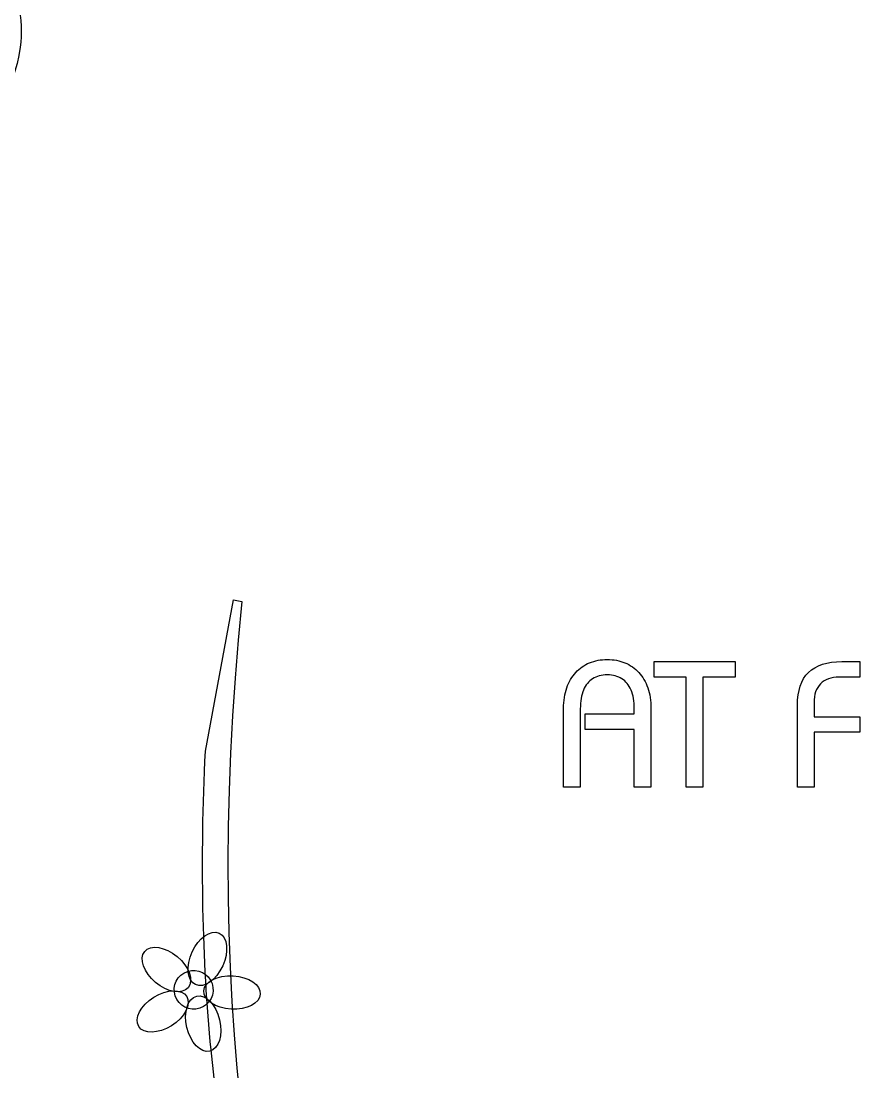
# Model space of a CAD drawing. Header units: millimetres. Extents: x -96 to 58, y -5 to 152.
# Drawn here: x -59.13 to -39.16, y 42 to 66.74 of the extents above; entities that cross this region are included whole.
import ezdxf

# ---------------------------------------------------------------- set-up
doc = ezdxf.new("R2010")
doc.units = ezdxf.units.MM
doc.header["$MEASUREMENT"] = 0
doc.layers.add('Capa 1', color=7, linetype='Continuous')

msp = doc.modelspace()

# ---------------------------------------------------------------- linework, layer by layer
at = {"layer": 'Capa 1', "color": 250, "lineweight": 9}
msp.add_open_spline([(-95.1806, 149.5), (-95.1806, 149.5), (57.2195, 149.5), (57.2195, 149.5), (57.2195, 149.5), (57.2195, 149.5), (57.2195, -2.9001), (57.2195, -2.9001), (57.2195, -2.9001), (57.2195, -2.9001), (-95.1806, -2.9001), (-95.1806, -2.9001), (-95.1806, -2.9001), (-95.1806, -2.9001), (-95.1806, 149.5), (-95.1806, 149.5)], degree=3, knots=[0, 0, 0, 0, 0.2, 0.2, 0.2, 0.2, 0.4, 0.4, 0.4, 0.4, 0.6, 0.6, 0.6, 0.6, 1, 1, 1, 1], dxfattribs=at)
at = {"layer": 'Capa 1', "color": 7}
msp.add_open_spline([(-18.9806, 128.6859), (11.6082, 128.6859), (36.4054, 103.8887), (36.4054, 73.2999), (36.4054, 73.2999), (36.4054, 42.7112), (11.6082, 17.9139), (-18.9806, 17.9139), (-18.9806, 17.9139), (-49.5694, 17.9139), (-74.3666, 42.7111), (-74.3666, 73.2999), (-74.3666, 73.2999), (-74.3666, 103.8888), (-49.5694, 128.6859), (-18.9806, 128.6859)], degree=3, knots=[0, 0, 0, 0, 0.2, 0.2, 0.2, 0.2, 0.4, 0.4, 0.4, 0.4, 0.6, 0.6, 0.6, 0.6, 1, 1, 1, 1], dxfattribs=at)
at = {"layer": 'Capa 1'}
for points, knots in [([(-61.7046, 66.5813), (-62.1055, 66.7589), (-62.5543, 66.9996), (-62.5011, 67.5686), (-62.5011, 67.5686), (-62.4599, 68.0188), (-61.9461, 68.199), (-61.4536, 68.1999), (-61.4536, 68.1999), (-58.4986, 67.4811), (-60.864, 63.1022), (-63.8439, 65.5125), (-63.8439, 65.5125), (-65.6599, 66.7724), (-64.732, 71.1792), (-64.57, 71.5825), (-64.57, 71.5825), (-68.4483, 62.8025), (-59.6854, 61.8484), (-59.1489, 66.1281), (-59.1489, 66.1281), (-59.0713, 66.7472), (-59.1626, 67.5623), (-59.7024, 68.1355), (-59.7024, 68.1355), (-60.3534, 68.8269), (-61.5049, 69.1604), (-62.4358, 68.4025), (-62.4358, 68.4025), (-63.2669, 67.6404), (-62.8388, 66.4461), (-61.7046, 66.5813)], [0, 0, 0, 0, 0.1111111, 0.1111111, 0.1111111, 0.1111111, 0.2222222, 0.2222222, 0.2222222, 0.2222222, 0.3333333, 0.3333333, 0.3333333, 0.3333333, 0.4444444, 0.4444444, 0.4444444, 0.4444444, 0.5555556, 0.5555556, 0.5555556, 0.5555556, 0.6666667, 0.6666667, 0.6666667, 0.6666667, 0.7777778, 0.7777778, 0.7777778, 0.7777778, 1, 1, 1, 1]), ([(-54.7906, 49.5546), (-54.9192, 46.9923), (-54.8633, 44.6012), (-54.6573, 42.5243), (-54.6573, 42.5243), (-53.2346, 28.1755), (-45.7451, 19.5609), (-37.1903, 19.3849), (-37.1903, 19.3849), (-25.3474, 19.1709), (-24.7983, 37.6123), (-37.1961, 36.3227), (-37.1961, 36.3227), (-40.7314, 35.9547), (-43.4194, 32.6859), (-42.9017, 29.0762), (-42.9017, 29.0762), (-42.4011, 26.1719), (-39.6783, 23.9678), (-36.6832, 24.8029), (-36.6832, 24.8029), (-34.62, 25.4416), (-33.1498, 27.6434), (-34.1215, 29.7306), (-34.1215, 29.7306), (-34.7259, 30.9353), (-36.367, 31.7807), (-37.5384, 30.7664), (-37.5384, 30.7664), (-37.9717, 30.366), (-38.2871, 29.338), (-37.5146, 29.1005), (-37.5146, 29.1005), (-37.3687, 29.0634), (-37.2281, 29.0845), (-37.1073, 29.1766), (-37.1073, 29.1766), (-37.7473, 29.1446), (-37.6709, 29.9674), (-37.3841, 30.31), (-37.3841, 30.31), (-36.5146, 31.2768), (-35.0868, 30.5228), (-34.5854, 29.5798), (-34.5854, 29.5798), (-33.6879, 27.7582), (-35.023, 25.5256), (-36.8194, 24.9738), (-36.8194, 24.9738), (-39.548, 24.2215), (-42.2612, 26.4534), (-42.6817, 29.0867), (-42.6817, 29.0867), (-43.1206, 32.4424), (-40.4281, 35.7051), (-37.1675, 36.1326), (-37.1675, 36.1326), (-29.7303, 36.9841), (-26.3893, 28.0696), (-30.5706, 23.0193), (-30.5706, 23.0193), (-32.357, 20.7882), (-35.1621, 19.8248), (-37.9837, 19.9196), (-37.9837, 19.9196), (-48.538, 20.9926), (-55.9555, 33.5926), (-53.9315, 53.0764), (-53.9315, 53.0764), (-53.9315, 53.0764), (-54.1283, 53.1131), (-54.1283, 53.1131), (-54.1283, 53.1131), (-54.1283, 53.1131), (-54.7906, 49.5546), (-54.7906, 49.5546)], [0, 0, 0, 0, 0.05, 0.05, 0.05, 0.05, 0.1, 0.1, 0.1, 0.1, 0.15, 0.15, 0.15, 0.15, 0.2, 0.2, 0.2, 0.2, 0.25, 0.25, 0.25, 0.25, 0.3, 0.3, 0.3, 0.3, 0.35, 0.35, 0.35, 0.35, 0.4, 0.4, 0.4, 0.4, 0.45, 0.45, 0.45, 0.45, 0.5, 0.5, 0.5, 0.5, 0.55, 0.55, 0.55, 0.55, 0.6, 0.6, 0.6, 0.6, 0.65, 0.65, 0.65, 0.65, 0.7, 0.7, 0.7, 0.7, 0.75, 0.75, 0.75, 0.75, 0.8, 0.8, 0.8, 0.8, 0.85, 0.85, 0.85, 0.85, 0.9, 0.9, 0.9, 0.9, 1, 1, 1, 1]), ([(-54.4678, 45.2682), (-54.6664, 45.3591), (-54.9512, 45.1613), (-55.1043, 44.8273), (-55.1043, 44.8273), (-55.2574, 44.4932), (-55.2202, 44.1482), (-55.0219, 44.0574), (-55.0219, 44.0574), (-54.8235, 43.9668), (-54.5385, 44.1639), (-54.3854, 44.4982), (-54.3854, 44.4982), (-54.2325, 44.8329), (-54.2695, 45.1774), (-54.4678, 45.2682)], [0, 0, 0, 0, 0.2, 0.2, 0.2, 0.2, 0.4, 0.4, 0.4, 0.4, 0.6, 0.6, 0.6, 0.6, 1, 1, 1, 1]), ([(-56.2202, 44.8393), (-56.3598, 44.672), (-56.2445, 44.3451), (-55.9626, 44.1096), (-55.9626, 44.1096), (-55.6804, 43.8737), (-55.3381, 43.8185), (-55.1981, 43.9856), (-55.1981, 43.9856), (-55.0582, 44.1536), (-55.1733, 44.4802), (-55.4557, 44.7162), (-55.4557, 44.7162), (-55.7376, 44.9517), (-56.08, 45.0067), (-56.2202, 44.8393)], [0, 0, 0, 0, 0.2, 0.2, 0.2, 0.2, 0.4, 0.4, 0.4, 0.4, 0.6, 0.6, 0.6, 0.6, 1, 1, 1, 1]), ([(-54.9237, 43.5018), (-54.6839, 43.5815), (-54.5545, 43.8408), (-54.6346, 44.0806), (-54.6346, 44.0806), (-54.7145, 44.3202), (-54.9738, 44.4496), (-55.2133, 44.3694), (-55.2133, 44.3694), (-55.4531, 44.2894), (-55.5825, 44.0302), (-55.5024, 43.7904), (-55.5024, 43.7904), (-55.4222, 43.551), (-55.1633, 43.4215), (-54.9237, 43.5018)], [0, 0, 0, 0, 0.2, 0.2, 0.2, 0.2, 0.4, 0.4, 0.4, 0.4, 0.6, 0.6, 0.6, 0.6, 1, 1, 1, 1]), ([(-53.4998, 43.8332), (-53.487, 44.0512), (-53.774, 44.2452), (-54.141, 44.267), (-54.141, 44.267), (-54.5082, 44.2888), (-54.8161, 44.1293), (-54.829, 43.9115), (-54.829, 43.9115), (-54.8418, 43.6938), (-54.5545, 43.4997), (-54.1876, 43.4782), (-54.1876, 43.4782), (-53.8207, 43.4562), (-53.5127, 43.6156), (-53.4998, 43.8332)], [0, 0, 0, 0, 0.2, 0.2, 0.2, 0.2, 0.4, 0.4, 0.4, 0.4, 0.6, 0.6, 0.6, 0.6, 1, 1, 1, 1]), ([(-56.3613, 43.0733), (-56.2457, 42.888), (-55.8991, 42.8957), (-55.5874, 43.0907), (-55.5874, 43.0907), (-55.2757, 43.2857), (-55.1166, 43.5935), (-55.2322, 43.7786), (-55.2322, 43.7786), (-55.3478, 43.9639), (-55.6945, 43.9558), (-56.0064, 43.7612), (-56.0064, 43.7612), (-56.318, 43.5664), (-56.4772, 43.2581), (-56.3613, 43.0733)], [0, 0, 0, 0, 0.2, 0.2, 0.2, 0.2, 0.4, 0.4, 0.4, 0.4, 0.6, 0.6, 0.6, 0.6, 1, 1, 1, 1]), ([(-54.6899, 42.4917), (-54.4778, 42.542), (-54.3742, 42.8726), (-54.4589, 43.2303), (-54.4589, 43.2303), (-54.5436, 43.5882), (-54.7849, 43.8371), (-54.997, 43.787), (-54.997, 43.787), (-55.2093, 43.7366), (-55.3129, 43.4058), (-55.2282, 43.048), (-55.2282, 43.048), (-55.1435, 42.6907), (-54.9023, 42.441), (-54.6899, 42.4917)], [0, 0, 0, 0, 0.2, 0.2, 0.2, 0.2, 0.4, 0.4, 0.4, 0.4, 0.6, 0.6, 0.6, 0.6, 1, 1, 1, 1])]:
    msp.add_open_spline(points, degree=3, knots=knots, dxfattribs=at)
at = {"layer": 'Capa 1', "color": 250}
for points, knots in [([(-44.702, 48.703), (-44.702, 48.703), (-44.3083, 48.703), (-44.3083, 48.703), (-44.3083, 48.703), (-44.3083, 48.703), (-44.3083, 50.5615), (-44.3083, 50.5615), (-44.3083, 50.5615), (-44.309, 50.7428), (-44.3344, 50.9043), (-44.3838, 51.0468), (-44.3838, 51.0468), (-44.4339, 51.1894), (-44.5045, 51.3093), (-44.5955, 51.4088), (-44.5955, 51.4088), (-44.6872, 51.5076), (-44.7951, 51.5831), (-44.9207, 51.6346), (-44.9207, 51.6346), (-45.0463, 51.6868), (-45.1853, 51.7129), (-45.337, 51.7129), (-45.337, 51.7129), (-45.4887, 51.7129), (-45.6277, 51.6868), (-45.7533, 51.6346), (-45.7533, 51.6346), (-45.8789, 51.5831), (-45.9868, 51.5076), (-46.0785, 51.4088), (-46.0785, 51.4088), (-46.1696, 51.3093), (-46.2401, 51.1894), (-46.2902, 51.0468), (-46.2902, 51.0468), (-46.3396, 50.9044), (-46.365, 50.7427), (-46.3657, 50.5614), (-46.3657, 50.5614), (-46.3657, 50.5614), (-46.3657, 48.703), (-46.3657, 48.703), (-46.3657, 48.703), (-46.3657, 48.703), (-45.972, 48.703), (-45.972, 48.703), (-45.972, 48.703), (-45.972, 48.703), (-45.972, 50.553), (-45.972, 50.553), (-45.972, 50.553), (-45.9713, 50.728), (-45.9466, 50.8747), (-45.8965, 50.9925), (-45.8965, 50.9925), (-45.847, 51.1111), (-45.7752, 51.1992), (-45.6806, 51.2592), (-45.6806, 51.2592), (-45.5861, 51.3193), (-45.4718, 51.3488), (-45.337, 51.3488), (-45.337, 51.3488), (-45.2022, 51.3489), (-45.088, 51.3192), (-44.9934, 51.2592), (-44.9934, 51.2592), (-44.8989, 51.1993), (-44.8269, 51.111), (-44.7775, 50.9925), (-44.7775, 50.9925), (-44.7274, 50.8747), (-44.702, 50.7279), (-44.702, 50.553), (-44.702, 50.553), (-44.702, 50.553), (-44.702, 50.4345), (-44.702, 50.4345), (-44.702, 50.4345), (-44.702, 50.4345), (-45.8535, 50.4345), (-45.8535, 50.4345), (-45.8535, 50.4345), (-45.8535, 50.4345), (-45.8535, 50.0619), (-45.8535, 50.0619), (-45.8535, 50.0619), (-45.8535, 50.0619), (-44.702, 50.0619), (-44.702, 50.0619), (-44.702, 50.0619), (-44.702, 50.0619), (-44.702, 48.703), (-44.702, 48.703)], [0, 0, 0, 0, 0.04, 0.04, 0.04, 0.04, 0.08, 0.08, 0.08, 0.08, 0.12, 0.12, 0.12, 0.12, 0.16, 0.16, 0.16, 0.16, 0.2, 0.2, 0.2, 0.2, 0.24, 0.24, 0.24, 0.24, 0.28, 0.28, 0.28, 0.28, 0.32, 0.32, 0.32, 0.32, 0.36, 0.36, 0.36, 0.36, 0.4, 0.4, 0.4, 0.4, 0.44, 0.44, 0.44, 0.44, 0.48, 0.48, 0.48, 0.48, 0.52, 0.52, 0.52, 0.52, 0.56, 0.56, 0.56, 0.56, 0.6, 0.6, 0.6, 0.6, 0.64, 0.64, 0.64, 0.64, 0.68, 0.68, 0.68, 0.68, 0.72, 0.72, 0.72, 0.72, 0.76, 0.76, 0.76, 0.76, 0.8, 0.8, 0.8, 0.8, 0.84, 0.84, 0.84, 0.84, 0.88, 0.88, 0.88, 0.88, 0.92, 0.92, 0.92, 0.92, 1, 1, 1, 1]), ([(-43.4786, 48.703), (-43.4786, 48.703), (-43.0849, 48.703), (-43.0849, 48.703), (-43.0849, 48.703), (-43.0849, 48.703), (-43.0849, 51.2981), (-43.0849, 51.2981), (-43.0849, 51.2981), (-43.0849, 51.2981), (-42.3271, 51.2981), (-42.3271, 51.2981), (-42.3271, 51.2981), (-42.3271, 51.2981), (-42.3271, 51.6621), (-42.3271, 51.6621), (-42.3271, 51.6621), (-42.3271, 51.6621), (-44.2364, 51.6621), (-44.2364, 51.6621), (-44.2364, 51.6621), (-44.2364, 51.6621), (-44.2364, 51.2981), (-44.2364, 51.2981), (-44.2364, 51.2981), (-44.2364, 51.2981), (-43.4786, 51.2981), (-43.4786, 51.2981), (-43.4786, 51.2981), (-43.4786, 51.2981), (-43.4786, 48.703), (-43.4786, 48.703)], [0, 0, 0, 0, 0.1111111, 0.1111111, 0.1111111, 0.1111111, 0.2222222, 0.2222222, 0.2222222, 0.2222222, 0.3333333, 0.3333333, 0.3333333, 0.3333333, 0.4444444, 0.4444444, 0.4444444, 0.4444444, 0.5555556, 0.5555556, 0.5555556, 0.5555556, 0.6666667, 0.6666667, 0.6666667, 0.6666667, 0.7777778, 0.7777778, 0.7777778, 0.7777778, 1, 1, 1, 1]), ([(-40.8624, 48.703), (-40.8624, 48.703), (-40.4729, 48.703), (-40.4729, 48.703), (-40.4729, 48.703), (-40.4729, 48.703), (-40.4729, 49.9984), (-40.4729, 49.9984), (-40.4729, 49.9984), (-40.4729, 49.9984), (-39.3934, 49.9984), (-39.3934, 49.9984), (-39.3934, 49.9984), (-39.3934, 49.9984), (-39.3934, 50.3625), (-39.3934, 50.3625), (-39.3934, 50.3625), (-39.3934, 50.3625), (-40.4729, 50.3625), (-40.4729, 50.3625), (-40.4729, 50.3625), (-40.4729, 50.3625), (-40.4729, 50.6927), (-40.4729, 50.6927), (-40.4729, 50.6927), (-40.4722, 50.8881), (-40.4207, 51.0377), (-40.3198, 51.1414), (-40.3198, 51.1414), (-40.2189, 51.2452), (-40.0736, 51.2973), (-39.8845, 51.298), (-39.8845, 51.298), (-39.8845, 51.298), (-39.3934, 51.2981), (-39.3934, 51.2981), (-39.3934, 51.2981), (-39.3934, 51.2981), (-39.3934, 51.6621), (-39.3934, 51.6621), (-39.3934, 51.6621), (-39.3934, 51.6621), (-39.8168, 51.6621), (-39.8168, 51.6621), (-39.8168, 51.6621), (-40.1681, 51.6628), (-40.4299, 51.5781), (-40.6028, 51.4081), (-40.6028, 51.4081), (-40.7763, 51.2381), (-40.8624, 50.9798), (-40.8624, 50.6334), (-40.8624, 50.6334), (-40.8624, 50.6334), (-40.8624, 48.703), (-40.8624, 48.703)], [0, 0, 0, 0, 0.0666667, 0.0666667, 0.0666667, 0.0666667, 0.1333333, 0.1333333, 0.1333333, 0.1333333, 0.2, 0.2, 0.2, 0.2, 0.2666667, 0.2666667, 0.2666667, 0.2666667, 0.3333333, 0.3333333, 0.3333333, 0.3333333, 0.4, 0.4, 0.4, 0.4, 0.4666667, 0.4666667, 0.4666667, 0.4666667, 0.5333333, 0.5333333, 0.5333333, 0.5333333, 0.6, 0.6, 0.6, 0.6, 0.6666667, 0.6666667, 0.6666667, 0.6666667, 0.7333333, 0.7333333, 0.7333333, 0.7333333, 0.8, 0.8, 0.8, 0.8, 0.8666667, 0.8666667, 0.8666667, 0.8666667, 1, 1, 1, 1])]:
    msp.add_open_spline(points, degree=3, knots=knots, dxfattribs=at)

doc.saveas('drawing.dxf')
